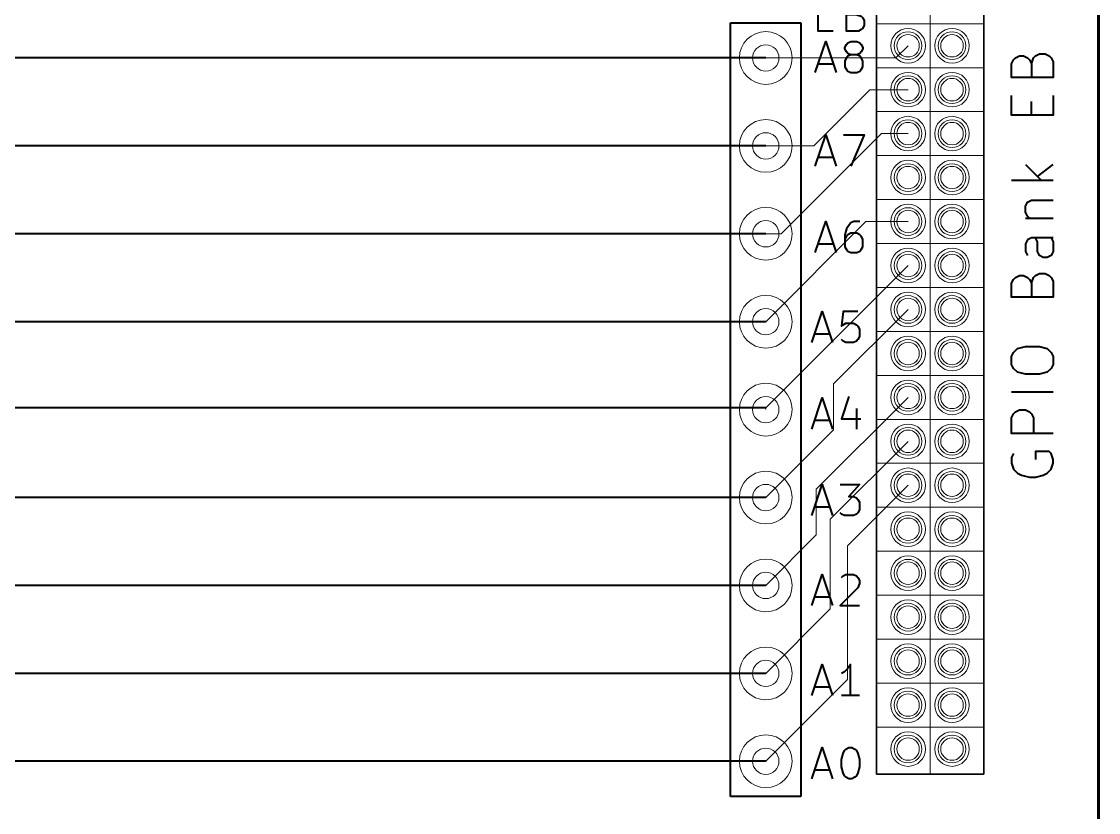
# Model space of a CAD drawing. Header units: millimetres. Extents: x 0 to 100, y -70 to 0.
# Drawn here: x 68.89 to 100, y -34.33 to -11.48 of the extents above; entities that cross this region are included whole.
import ezdxf

# ---------------------------------------------------------------- set-up
doc = ezdxf.new("R2010")
doc.units = ezdxf.units.MM
for name, color, linetype, lineweight, true_color in [('application board F.Cu', 8, 'Continuous', 18, 0x777779), ('application board F.Silkscreen', 18, 'Continuous', 40, 0x000000), ('application board pcb edge', 18, 'Continuous', 60, 0x000000), ('GPIO connector frame', 18, 'Continuous', 35, 0x000000), ('GPIO connector holes', 18, 'Continuous', 5, 0x000000)]:
    doc.layers.add(name, color=color, linetype=linetype, lineweight=lineweight, true_color=true_color)

msp = doc.modelspace()

# ---------------------------------------------------------------- linework, layer by layer
at = {"layer": 'application board F.Cu', "flags": 128}
for points in [[(94.146, -12.534), (94.5, -12.18)], [(90.39, -12.534), (94.146, -12.534)], [(91.776, -15.074), (93.4, -13.45)], [(93.4, -13.45), (94.5, -13.45)], [(93.73, -14.72), (90.836, -17.614)], [(94.5, -14.72), (93.73, -14.72)], [(90.39, -15.074), (91.776, -15.074)], [(90.39, -20.154), (93.284, -17.26)], [(93.284, -17.26), (94.5, -17.26)], [(90.836, -17.614), (90.39, -17.614)], [(90.39, -22.64), (94.5, -18.53)], [(94.5, -19.8), (92.35, -21.95)], [(92.35, -21.95), (92.35, -23.274)], [(91.85, -24.99), (94.5, -22.34)], [(90.39, -22.694), (90.39, -22.64)], [(92.35, -23.274), (90.39, -25.234)], [(92.25, -25.86), (94.5, -23.61)], [(92.75, -26.63), (94.5, -24.88)], [(91.85, -26.314), (91.85, -24.99)], [(92.25, -28.454), (92.25, -25.86)], [(90.39, -27.774), (91.85, -26.314)], [(92.75, -30.494), (92.75, -26.63)], [(90.39, -30.314), (92.25, -28.454)], [(90.39, -32.854), (92.75, -30.494)]]:
    msp.add_lwpolyline(points, dxfattribs=at)
at = {"layer": 'application board F.Cu'}
for centre, radius in [((90.39, -12.534), 0.762), ((94.5, -12.18), 0.5), ((95.77, -12.18), 0.5), ((94.5, -12.18), 0.325), ((95.77, -12.18), 0.325), ((90.39, -12.534), 0.381), ((94.5, -13.45), 0.5), ((95.77, -13.45), 0.5), ((94.5, -13.45), 0.325), ((95.77, -13.45), 0.325), ((94.5, -14.72), 0.5), ((95.77, -14.72), 0.5), ((90.39, -15.074), 0.762), ((94.5, -14.72), 0.325), ((95.77, -14.72), 0.325), ((90.39, -15.074), 0.381), ((94.5, -15.99), 0.5), ((95.77, -15.99), 0.5), ((94.5, -15.99), 0.325), ((95.77, -15.99), 0.325), ((94.5, -17.26), 0.5), ((95.77, -17.26), 0.5), ((90.39, -17.614), 0.762), ((94.5, -17.26), 0.325), ((95.77, -17.26), 0.325), ((90.39, -17.614), 0.381), ((94.5, -18.53), 0.5), ((95.77, -18.53), 0.5), ((94.5, -18.53), 0.325), ((95.77, -18.53), 0.325), ((90.39, -20.154), 0.762), ((94.5, -19.8), 0.5), ((94.5, -19.8), 0.325), ((95.77, -19.8), 0.5), ((95.77, -19.8), 0.325), ((90.39, -20.154), 0.381), ((94.5, -21.07), 0.5), ((94.5, -21.07), 0.325), ((95.77, -21.07), 0.5), ((95.77, -21.07), 0.325), ((90.39, -22.694), 0.762), ((94.5, -22.34), 0.5), ((94.5, -22.34), 0.325), ((95.77, -22.34), 0.5), ((95.77, -22.34), 0.325), ((90.39, -22.694), 0.381), ((94.5, -23.61), 0.5), ((94.5, -23.61), 0.325), ((95.77, -23.61), 0.5), ((95.77, -23.61), 0.325), ((90.39, -25.234), 0.762), ((94.5, -24.88), 0.5), ((94.5, -24.88), 0.325), ((95.77, -24.88), 0.5), ((95.77, -24.88), 0.325), ((90.39, -25.234), 0.381), ((94.5, -26.15), 0.5), ((95.77, -26.15), 0.5), ((94.5, -26.15), 0.325), ((95.77, -26.15), 0.325), ((90.39, -27.774), 0.762), ((94.5, -27.42), 0.5), ((95.77, -27.42), 0.5), ((94.5, -27.42), 0.325), ((95.77, -27.42), 0.325), ((90.39, -27.774), 0.381), ((94.5, -28.69), 0.5), ((95.77, -28.69), 0.5), ((94.5, -28.69), 0.325), ((95.77, -28.69), 0.325), ((94.5, -29.96), 0.5), ((95.77, -29.96), 0.5), ((90.39, -30.314), 0.762), ((94.5, -29.96), 0.325), ((95.77, -29.96), 0.325), ((90.39, -30.314), 0.381), ((94.5, -31.23), 0.5), ((95.77, -31.23), 0.5), ((94.5, -31.23), 0.325), ((95.77, -31.23), 0.325), ((94.5, -32.5), 0.5), ((95.77, -32.5), 0.5), ((90.39, -32.854), 0.762), ((94.5, -32.5), 0.325), ((95.77, -32.5), 0.325), ((90.39, -32.854), 0.381)]:
    msp.add_circle(centre, radius, dxfattribs=at)
at = {"layer": 'application board F.Silkscreen'}
for p, q in [((90.39, -12.534), (58.1, -12.534)), ((90.39, -15.074), (59.04, -15.074)), ((90.39, -17.614), (59.593237, -17.614)), ((90.39, -20.154), (60.58, -20.154)), ((90.39, -32.854), (64.286661, -32.854))]:
    msp.add_line(p, q, dxfattribs=at)
at = {"layer": 'application board F.Silkscreen', "color": 5}
for p, q in [((90.39, -22.64), (61.39, -22.64)), ((90.39, -25.234), (62.12, -25.234)), ((90.39, -27.774), (62.706522, -27.774)), ((90.39, -30.314), (63.66, -30.314))]:
    msp.add_line(p, q, dxfattribs=at)
at = {"layer": 'application board F.Silkscreen', "flags": 128}
for points in [[(92.335714, -11.757142), (91.907142, -11.757142), (91.907142, -10.857142), (92.335714, -10.857142)], [(93.021428, -11.285714), (93.15, -11.328571), (93.192857, -11.371428), (93.235714, -11.457142), (93.235714, -11.585714), (93.192857, -11.671428), (93.15, -11.714285), (93.064285, -11.757142), (92.721428, -11.757142), (92.721428, -10.857142), (93.021428, -10.857142), (93.107142, -10.9), (93.15, -10.942857), (93.192857, -11.028571), (93.192857, -11.114285), (93.15, -11.2), (93.107142, -11.242857), (93.021428, -11.285714), (92.721428, -11.285714)], [(89.374, -11.518), (91.406, -11.518)], [(89.374, -33.87), (89.374, -11.518)], [(91.406, -11.518), (91.406, -33.87)], [(91.821428, -12.957142), (92.121428, -12.057142), (92.421428, -12.957142)], [(92.85, -12.442857), (92.764285, -12.4), (92.721428, -12.357142), (92.678571, -12.271428), (92.678571, -12.228571), (92.721428, -12.142857), (92.764285, -12.1), (92.85, -12.057142), (93.021428, -12.057142), (93.107142, -12.1), (93.15, -12.142857), (93.192857, -12.228571), (93.192857, -12.271428), (93.15, -12.357142), (93.107142, -12.4), (93.021428, -12.442857), (92.85, -12.442857), (92.764285, -12.485714), (92.721428, -12.528571), (92.678571, -12.614285), (92.678571, -12.785714), (92.721428, -12.871428), (92.764285, -12.914285), (92.85, -12.957142), (93.021428, -12.957142), (93.107142, -12.914285), (93.15, -12.871428), (93.192857, -12.785714), (93.192857, -12.614285), (93.15, -12.528571), (93.107142, -12.485714), (93.021428, -12.442857)], [(91.907142, -12.7), (92.335714, -12.7)], [(91.821428, -15.657142), (92.121428, -14.757142), (92.421428, -15.657142)], [(92.635714, -14.757142), (93.235714, -14.757142), (92.85, -15.657142)], [(91.907142, -15.4), (92.335714, -15.4)], [(91.821428, -18.157142), (92.121428, -17.257142), (92.421428, -18.157142)], [(93.107142, -17.257142), (92.935714, -17.257142), (92.85, -17.3), (92.807142, -17.342857), (92.721428, -17.471428), (92.678571, -17.642857), (92.678571, -17.985714), (92.721428, -18.071428), (92.764285, -18.114285), (92.85, -18.157142), (93.021428, -18.157142), (93.107142, -18.114285), (93.15, -18.071428), (93.192857, -17.985714), (93.192857, -17.771428), (93.15, -17.685714), (93.107142, -17.642857), (93.021428, -17.6), (92.85, -17.6), (92.764285, -17.642857), (92.721428, -17.685714), (92.678571, -17.771428)], [(91.907142, -17.9), (92.335714, -17.9)], [(91.721428, -20.757142), (92.021428, -19.857142), (92.321428, -20.757142)], [(93.05, -19.857142), (92.621428, -19.857142), (92.578571, -20.285714), (92.621428, -20.242857), (92.707142, -20.2), (92.921428, -20.2), (93.007142, -20.242857), (93.05, -20.285714), (93.092857, -20.371428), (93.092857, -20.585714), (93.05, -20.671428), (93.007142, -20.714285), (92.921428, -20.757142), (92.707142, -20.757142), (92.621428, -20.714285), (92.578571, -20.671428)], [(91.807142, -20.5), (92.235714, -20.5)], [(91.721428, -23.257142), (92.021428, -22.357142), (92.321428, -23.257142)], [(92.792857, -22.314285), (92.578571, -22.957142), (93.135714, -22.957142)], [(93.007142, -22.657142), (93.007142, -23.257142)], [(91.807142, -23), (92.235714, -23)], [(91.721428, -25.757142), (92.021428, -24.857142), (92.321428, -25.757142)], [(92.535714, -24.857142), (93.092857, -24.857142), (92.792857, -25.2), (92.921428, -25.2), (93.007142, -25.242857), (93.05, -25.285714), (93.092857, -25.371428), (93.092857, -25.585714), (93.05, -25.671428), (93.007142, -25.714285), (92.921428, -25.757142), (92.664285, -25.757142), (92.578571, -25.714285), (92.535714, -25.671428)], [(91.807142, -25.5), (92.235714, -25.5)], [(91.721428, -28.357142), (92.021428, -27.457142), (92.321428, -28.357142)], [(92.578571, -27.542857), (92.621428, -27.5), (92.707142, -27.457142), (92.921428, -27.457142), (93.007142, -27.5), (93.05, -27.542857), (93.092857, -27.628571), (93.092857, -27.714285), (93.05, -27.842857), (92.535714, -28.357142), (93.092857, -28.357142)], [(91.807142, -28.1), (92.235714, -28.1)], [(91.721428, -30.957142), (92.021428, -30.057142), (92.321428, -30.957142)], [(92.835714, -30.957142), (92.835714, -30.057142), (92.75, -30.185714), (92.664285, -30.271428), (92.578571, -30.314285)], [(91.807142, -30.7), (92.235714, -30.7)], [(93.092857, -30.957142), (92.578571, -30.957142)], [(91.721428, -33.357142), (92.021428, -32.457142), (92.321428, -33.357142)], [(92.792857, -32.457142), (92.878571, -32.457142), (92.964285, -32.5), (93.007142, -32.542857), (93.05, -32.628571), (93.092857, -32.8), (93.092857, -33.014285), (93.05, -33.185714), (93.007142, -33.271428), (92.964285, -33.314285), (92.878571, -33.357142), (92.792857, -33.357142), (92.707142, -33.314285), (92.664285, -33.271428), (92.621428, -33.185714), (92.578571, -33.014285), (92.578571, -32.8), (92.621428, -32.628571), (92.664285, -32.542857), (92.707142, -32.5), (92.792857, -32.457142)], [(91.807142, -33.1), (92.235714, -33.1)], [(91.406, -33.87), (89.374, -33.87)]]:
    msp.add_lwpolyline(points, dxfattribs=at)
at = {"layer": 'application board F.Silkscreen', "color": 18, "true_color": 0x000000, "flags": 128}
for points in [[(98.064285, -12.701428), (98.121428, -12.53), (98.178571, -12.472857), (98.292857, -12.415714), (98.464285, -12.415714), (98.578571, -12.472857), (98.635714, -12.53), (98.692857, -12.644285), (98.692857, -13.101428), (97.492857, -13.101428), (97.492857, -12.701428), (97.55, -12.587142), (97.607142, -12.53), (97.721428, -12.472857), (97.835714, -12.472857), (97.95, -12.53), (98.007142, -12.587142), (98.064285, -12.701428), (98.064285, -13.101428)], [(98.692857, -13.615714), (98.692857, -14.187142), (97.492857, -14.187142), (97.492857, -13.615714)], [(98.064285, -14.187142), (98.064285, -13.787142)], [(97.892857, -15.615714), (98.35, -16.072857)], [(98.235714, -15.958571), (98.692857, -15.615714)], [(98.692857, -16.072857), (97.492857, -16.072857)], [(98.007142, -17.158571), (97.95, -17.101428), (97.892857, -16.987142), (97.892857, -16.815714), (97.95, -16.701428), (98.064285, -16.644285), (98.692857, -16.644285)], [(97.892857, -17.158571), (98.692857, -17.158571)], [(98.692857, -17.73), (98.064285, -17.73), (97.95, -17.787142), (97.892857, -17.901428), (97.892857, -18.13), (97.95, -18.244285)], [(98.635714, -17.73), (98.692857, -17.844285), (98.692857, -18.13), (98.635714, -18.244285), (98.521428, -18.301428), (98.407142, -18.301428), (98.292857, -18.244285), (98.235714, -18.13), (98.235714, -17.844285), (98.178571, -17.73)], [(98.064285, -19.044285), (98.121428, -18.872857), (98.178571, -18.815714), (98.292857, -18.758571), (98.464285, -18.758571), (98.578571, -18.815714), (98.635714, -18.872857), (98.692857, -18.987142), (98.692857, -19.444285), (97.492857, -19.444285), (97.492857, -19.044285), (97.55, -18.93), (97.607142, -18.872857), (97.721428, -18.815714), (97.835714, -18.815714), (97.95, -18.872857), (98.007142, -18.93), (98.064285, -19.044285), (98.064285, -19.444285)], [(97.492857, -21.387142), (97.492857, -21.158571), (97.55, -21.044285), (97.664285, -20.93), (97.892857, -20.872857), (98.292857, -20.872857), (98.521428, -20.93), (98.635714, -21.044285), (98.692857, -21.158571), (98.692857, -21.387142), (98.635714, -21.501428), (98.521428, -21.615714), (98.292857, -21.672857), (97.892857, -21.672857), (97.664285, -21.615714), (97.55, -21.501428), (97.492857, -21.387142)], [(98.692857, -22.187142), (97.492857, -22.187142)], [(98.692857, -23.387142), (97.492857, -23.387142), (97.492857, -22.93), (97.55, -22.815714), (97.607142, -22.758571), (97.721428, -22.701428), (97.892857, -22.701428), (98.007142, -22.758571), (98.064285, -22.815714), (98.121428, -22.93), (98.121428, -23.387142)], [(97.55, -23.958571), (97.492857, -24.072857), (97.492857, -24.244285), (97.55, -24.415714), (97.664285, -24.53), (97.778571, -24.587142), (98.007142, -24.644285), (98.178571, -24.644285), (98.407142, -24.587142), (98.521428, -24.53), (98.635714, -24.415714), (98.692857, -24.244285), (98.692857, -24.13), (98.635714, -23.958571), (98.578571, -23.901428), (98.178571, -23.901428), (98.178571, -24.13)]]:
    msp.add_lwpolyline(points, dxfattribs=at)
at = {"layer": 'application board pcb edge', "color": 18, "true_color": 0x000000, "flags": 128}
msp.add_lwpolyline([(100, -35.01), (100, -3)], dxfattribs=at)
at = {"layer": 'GPIO connector frame'}
for p, q in [((93.585, -33.23), (93.585, -3.83)), ((96.685, -33.23), (96.685, -3.83)), ((93.585, -33.23), (95.135, -33.23)), ((95.135, -33.23), (96.685, -33.23))]:
    msp.add_line(p, q, dxfattribs=at)
at = {"layer": 'GPIO connector holes'}
for p, q in [((95.135, -33.23), (95.135, -3.83)), ((93.585, -11.545), (95.135, -11.545)), ((95.135, -11.545), (96.685, -11.545)), ((93.585, -12.815), (95.135, -12.815)), ((95.135, -12.815), (96.685, -12.815)), ((93.585, -14.085), (95.135, -14.085)), ((95.135, -14.085), (96.685, -14.085)), ((93.585, -15.355), (95.135, -15.355)), ((95.135, -15.355), (96.685, -15.355)), ((93.585, -16.625), (95.135, -16.625)), ((95.135, -16.625), (96.685, -16.625)), ((93.585, -17.895), (95.135, -17.895)), ((95.135, -17.895), (96.685, -17.895)), ((93.585, -19.165), (95.135, -19.165)), ((95.135, -19.165), (96.685, -19.165)), ((93.585, -20.435), (95.135, -20.435)), ((95.135, -20.435), (96.685, -20.435)), ((93.585, -21.705), (95.135, -21.705)), ((95.135, -21.705), (96.685, -21.705)), ((93.585, -22.975), (95.135, -22.975)), ((95.135, -22.975), (96.685, -22.975)), ((93.585, -24.245), (95.135, -24.245)), ((95.135, -24.245), (96.685, -24.245)), ((93.585, -25.515), (95.135, -25.515)), ((95.135, -25.515), (96.685, -25.515)), ((93.585, -26.785), (95.135, -26.785)), ((95.135, -26.785), (96.685, -26.785)), ((93.585, -28.055), (95.135, -28.055)), ((95.135, -28.055), (96.685, -28.055)), ((93.585, -29.325), (95.135, -29.325)), ((95.135, -29.325), (96.685, -29.325)), ((93.585, -30.595), (95.135, -30.595)), ((95.135, -30.595), (96.685, -30.595)), ((93.585, -31.865), (95.135, -31.865)), ((95.135, -31.865), (96.685, -31.865))]:
    msp.add_line(p, q, dxfattribs=at)
for centre in [(94.5, -12.18), (95.77, -12.18), (94.5, -13.45), (95.77, -13.45), (94.5, -14.72), (95.77, -14.72), (94.5, -15.99), (95.77, -15.99), (94.5, -17.26), (95.77, -17.26), (94.5, -18.53), (95.77, -18.53), (94.5, -19.8), (95.77, -19.8), (94.5, -21.07), (95.77, -21.07), (94.5, -22.34), (95.77, -22.34), (94.5, -23.61), (95.77, -23.61), (94.5, -24.88), (95.77, -24.88), (94.5, -26.15), (95.77, -26.15), (94.5, -27.42), (95.77, -27.42), (94.5, -28.69), (95.77, -28.69), (94.5, -29.96), (95.77, -29.96), (94.5, -31.23), (95.77, -31.23), (94.5, -32.5), (95.77, -32.5)]:
    msp.add_circle(centre, 0.4, dxfattribs=at)

doc.saveas('drawing.dxf')
